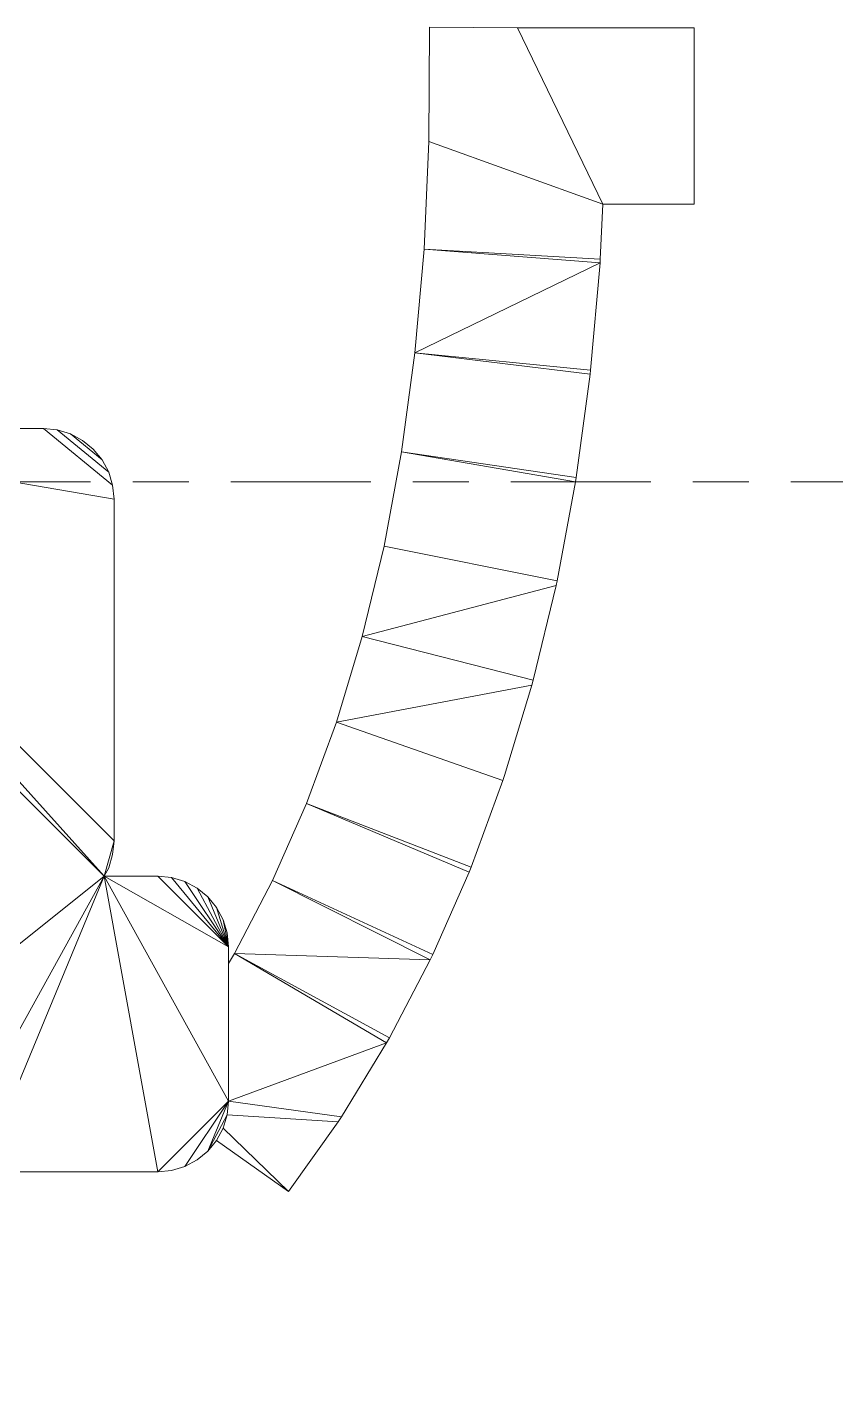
# Model space of a CAD drawing. Header units: millimetres. Extents: x -38221 to 49500, y -52000 to 43639.
# Drawn here: x -9559 to -395, y 1542 to 17005 of the extents above; entities that cross this region are included whole.
import ezdxf

# ---------------------------------------------------------------- set-up
doc = ezdxf.new("R2010")
doc.units = ezdxf.units.MM
doc.linetypes.add('Centro _1_', pattern=[3175, 635, -476.25, 1587.5, -476.25])
for name, color, linetype, lineweight in [('A-FLOR-LEVL-OTLN', 51, 'Continuous', 9), ('A-MASS-____-OTLN', 70, 'Continuous', 9), ('A-ROOF-____-OTLN', 132, 'Continuous', 9)]:
    doc.layers.add(name, color=color, linetype=linetype, lineweight=lineweight)

msp = doc.modelspace()

# ---------------------------------------------------------------- linework, layer by layer
at = {"layer": 'A-FLOR-LEVL-OTLN', "linetype": 'Centro _1_'}
for p, q in [((14496, 11855), (-14091, 11855)), ((14496, 11855, 4000), (-14091, 11855, 4000))]:
    msp.add_line(p, q, dxfattribs=at)

# ---------------------------------------------------------------- meshes
at = {"layer": 'A-MASS-____-OTLN', "transparency": 33554560}
mesh = msp.add_polyface(dxfattribs=at)
corners = [(-18721, 6585, 3200), (-18721, 2342, 3200), (-18706, 2186, 3200), (-18660, 2036, 3200), (-18586, 1898, 3200), (-18487, 1777, 3200), (-18366, 1677, 3200), (-18227, 1603, 3200), (-18077, 1558, 3200), (-17921, 1542, 3200), (-13679, 1542, 3200), (-13523, 1558, 3200), (-13373, 1603, 3200), (-13234, 1677, 3200), (-13113, 1777, 3200), (-13014, 1898, 3200), (-12940, 2036, 3200), (-12894, 2186, 3200), (-12879, 2342, 3200), (-12879, 4035, 3200), (-10879, 4035, 3200), (-10723, 4050, 3200), (-10573, 4096, 3200), (-10479, 4146, 3200), (-10385, 4096, 3200), (-10235, 4050, 3200), (-10079, 4035, 3200), (-8079, 4035, 3200), (-7923, 4050, 3200), (-7773, 4096, 3200), (-7634, 4170, 3200), (-7513, 4269, 3200), (-7414, 4390, 3200), (-7340, 4529, 3200), (-7294, 4679, 3200), (-7279, 4835, 3200), (-7279, 6585, 3200), (-7294, 6741, 3200), (-7340, 6891, 3200), (-7414, 7029, 3200), (-7513, 7151, 3200), (-7634, 7250, 3200), (-7773, 7324, 3200), (-7923, 7369, 3200), (-8079, 7385, 3200), (-8686, 7385, 3200), (-8636, 7479, 3200), (-8591, 7629, 3200), (-8575, 7785, 3200), (-8575, 11658, 3200), (-8591, 11814, 3200), (-8636, 11964, 3200), (-8710, 12102, 3200), (-8810, 12223, 3200), (-8931, 12323, 3200), (-9069, 12397, 3200), (-9219, 12442, 3200), (-9375, 12458, 3200), (-13248, 12458, 3200), (-13404, 12442, 3200), (-13554, 12397, 3200), (-13648, 12347, 3200), (-13742, 12397, 3200), (-13892, 12442, 3200), (-14048, 12458, 3200), (-17921, 12458, 3200), (-18077, 12442, 3200), (-18227, 12397, 3200), (-18366, 12323, 3200), (-18487, 12223, 3200), (-18586, 12102, 3200), (-18660, 11964, 3200), (-18706, 11814, 3200), (-18721, 11658, 3200), (-18721, 7785, 3200), (-18706, 7629, 3200), (-18660, 7479, 3200), (-18586, 7340, 3200), (-18487, 7219, 3200), (-18445, 7185, 3200), (-18487, 7151, 3200), (-18586, 7029, 3200), (-18660, 6891, 3200), (-18706, 6741, 3200)]
mesh.append_faces([[corners[k] for k in face] for face in [(6, 3, 4, 5), (34, 31, 32, 33)]], dxfattribs={"vtx0": -1})
mesh.append_faces([[corners[k] for k in face] for face in [(35, 31, 34)]], dxfattribs={"vtx0": -1, "vtx1": -1})
mesh.append_faces([[corners[k] for k in face] for face in [(23, 26, 45), (61, 19, 45)]], dxfattribs={"vtx0": -1, "vtx1": -1, "vtx2": -1})
mesh.append_faces([[corners[k] for k in face] for face in [(79, 19, 61, 64), (58, 61, 45, 48)]], dxfattribs={"vtx0": -1, "vtx1": -1, "vtx2": -1, "vtx3": -1})
mesh.append_faces([[corners[k] for k in face] for face in [(19, 9, 10, 18), (65, 73, 74, 64), (45, 35, 36, 44), (58, 48, 49), (56, 51, 52, 55), (57, 50, 51, 56)]], dxfattribs={"vtx0": -1, "vtx2": -1})
mesh.append_faces([[corners[k] for k in face] for face in [(19, 0, 1, 9), (79, 83, 0, 19), (45, 19, 20, 23), (45, 26, 27, 35)]], dxfattribs={"vtx0": -1, "vtx2": -1, "vtx3": -1})
mesh.append_faces([[corners[k] for k in face] for face in [(79, 75, 76, 77), (10, 15, 16, 17), (35, 29, 30, 31), (36, 40, 41, 42), (36, 38, 39, 40)]], dxfattribs={"vtx0": -1, "vtx3": -1})
mesh.append_faces([[corners[k] for k in face] for face in [(80, 81, 79), (78, 79, 77), (47, 48, 45, 46)]], dxfattribs={"vtx1": -1})
mesh.append_faces([[corners[k] for k in face] for face in [(82, 83, 79, 81), (6, 7, 3), (14, 15, 10, 13), (65, 66, 73), (17, 18, 10), (28, 29, 35, 27), (43, 44, 36, 42)]], dxfattribs={"vtx1": -1, "vtx2": -1})
mesh.append_faces([[corners[k] for k in face] for face in [(74, 75, 79, 64)]], dxfattribs={"vtx1": -1, "vtx2": -1, "vtx3": -1})
mesh.append_faces([[corners[k] for k in face] for face in [(1, 2, 8, 9), (2, 3, 7, 8), (71, 72, 67, 68), (72, 73, 66, 67), (49, 50, 57, 58)]], dxfattribs={"vtx1": -1, "vtx3": -1})
mesh.append_faces([[corners[k] for k in face] for face in [(59, 60, 61, 58), (21, 22, 23, 20), (53, 54, 55, 52), (36, 37, 38)]], dxfattribs={"vtx2": -1})
mesh.append_faces([[corners[k] for k in face] for face in [(10, 11, 12, 13), (68, 69, 70, 71), (61, 62, 63, 64), (23, 24, 25, 26)]], dxfattribs={"vtx3": -1})
mesh = msp.add_polyface(dxfattribs=at)
corners = [(-18721, 6585), (-18706, 6741), (-18660, 6891), (-18586, 7029), (-18487, 7151), (-18445, 7185), (-18487, 7219), (-18586, 7340), (-18660, 7479), (-18706, 7629), (-18721, 7785), (-18721, 11658), (-18706, 11814), (-18660, 11964), (-18586, 12102), (-18487, 12223), (-18366, 12323), (-18227, 12397), (-18077, 12442), (-17921, 12458), (-14048, 12458), (-13892, 12442), (-13742, 12397), (-13648, 12347), (-13554, 12397), (-13404, 12442), (-13248, 12458), (-9375, 12458), (-9219, 12442), (-9069, 12397), (-8931, 12323), (-8810, 12223), (-8710, 12102), (-8636, 11964), (-8591, 11814), (-8575, 11658), (-8575, 7785), (-8591, 7629), (-8636, 7479), (-8686, 7385), (-8079, 7385), (-7923, 7369), (-7773, 7324), (-7634, 7250), (-7513, 7151), (-7414, 7029), (-7340, 6891), (-7294, 6741), (-7279, 6585), (-7279, 4835), (-7294, 4679), (-7340, 4529), (-7414, 4390), (-7513, 4269), (-7634, 4170), (-7773, 4096), (-7923, 4050), (-8079, 4035), (-10079, 4035), (-10235, 4050), (-10385, 4096), (-10479, 4146), (-10573, 4096), (-10723, 4050), (-10879, 4035), (-12879, 4035), (-12879, 2342), (-12894, 2186), (-12940, 2036), (-13014, 1898), (-13113, 1777), (-13234, 1677), (-13373, 1603), (-13523, 1558), (-13679, 1542), (-17921, 1542), (-18077, 1558), (-18227, 1603), (-18366, 1677), (-18487, 1777), (-18586, 1898), (-18660, 2036), (-18706, 2186), (-18721, 2342)]
mesh.append_faces([[corners[k] for k in face] for face in [(39, 36, 37, 38), (80, 78, 79)]], dxfattribs={"vtx0": -1})
mesh.append_faces([[corners[k] for k in face] for face in [(50, 53, 49), (17, 13, 16)]], dxfattribs={"vtx0": -1, "vtx1": -1})
mesh.append_faces([[corners[k] for k in face] for face in [(58, 61, 39, 57), (36, 39, 26, 35), (39, 23, 26)]], dxfattribs={"vtx0": -1, "vtx1": -1, "vtx2": -1})
mesh.append_faces([[corners[k] for k in face] for face in [(23, 39, 65, 5)]], dxfattribs={"vtx0": -1, "vtx1": -1, "vtx2": -1, "vtx3": -1})
mesh.append_faces([[corners[k] for k in face] for face in [(39, 61, 64, 65), (23, 5, 20, 21)]], dxfattribs={"vtx0": -1, "vtx1": -1, "vtx3": -1})
mesh.append_faces([[corners[k] for k in face] for face in [(35, 26, 27, 34), (83, 75, 76, 82), (82, 76, 77, 81), (81, 77, 78, 80), (11, 18, 19, 10)]], dxfattribs={"vtx0": -1, "vtx2": -1})
mesh.append_faces([[corners[k] for k in face] for face in [(39, 48, 49, 57), (65, 74, 75, 83), (65, 83, 0, 5), (10, 19, 20, 5)]], dxfattribs={"vtx0": -1, "vtx2": -1, "vtx3": -1})
mesh.append_faces([[corners[k] for k in face] for face in [(49, 53, 54, 55), (49, 55, 56, 57), (74, 67, 68, 69), (5, 7, 8, 9)]], dxfattribs={"vtx0": -1, "vtx3": -1})
mesh.append_faces([[corners[k] for k in face] for face in [(63, 64, 61, 62), (22, 23, 21)]], dxfattribs={"vtx1": -1})
mesh.append_faces([[corners[k] for k in face] for face in [(66, 67, 74, 65), (44, 45, 48, 43), (42, 43, 48, 41), (40, 41, 48, 39), (70, 71, 74, 69), (1, 2, 5, 0), (9, 10, 5), (11, 12, 18)]], dxfattribs={"vtx1": -1, "vtx2": -1})
mesh.append_faces([[corners[k] for k in face] for face in [(33, 34, 27, 28), (28, 29, 32, 33), (17, 18, 12, 13)]], dxfattribs={"vtx1": -1, "vtx3": -1})
mesh.append_faces([[corners[k] for k in face] for face in [(59, 60, 61, 58), (46, 47, 48, 45), (72, 73, 74, 71), (3, 4, 5, 2), (14, 15, 16, 13), (5, 6, 7)]], dxfattribs={"vtx2": -1})
mesh.append_faces([[corners[k] for k in face] for face in [(50, 51, 52, 53), (29, 30, 31, 32), (23, 24, 25, 26)]], dxfattribs={"vtx3": -1})
mesh = msp.add_polyface(dxfattribs=at)
corners = [(-13248, 12458, 3200), (-9375, 12458, 3200), (-9375, 12458), (-13248, 12458)]
mesh.append_faces([[corners[k] for k in face] for face in [(0, 1, 2, 3)]])
mesh = msp.add_polyface(dxfattribs=at)
corners = [(-9375, 12458, 3200), (-9219, 12442, 3200), (-9219, 12442), (-9375, 12458)]
mesh.append_faces([[corners[k] for k in face] for face in [(3, 0, 1, 2)]])
mesh = msp.add_polyface(dxfattribs=at)
corners = [(-9219, 12442, 3200), (-9069, 12397, 3200), (-9069, 12397), (-9219, 12442)]
mesh.append_faces([[corners[k] for k in face] for face in [(0, 1, 2, 3)]])
mesh = msp.add_polyface(dxfattribs=at)
corners = [(-9069, 12397, 3200), (-8931, 12323, 3200), (-8931, 12323), (-9069, 12397)]
mesh.append_faces([[corners[k] for k in face] for face in [(0, 1, 2, 3)]])
mesh = msp.add_polyface(dxfattribs=at)
corners = [(-8931, 12323, 3200), (-8810, 12223, 3200), (-8810, 12223), (-8931, 12323)]
mesh.append_faces([[corners[k] for k in face] for face in [(0, 1, 2, 3)]])
mesh = msp.add_polyface(dxfattribs=at)
corners = [(-8810, 12223, 3200), (-8710, 12102, 3200), (-8710, 12102), (-8810, 12223)]
mesh.append_faces([[corners[k] for k in face] for face in [(3, 0, 1, 2)]])
mesh = msp.add_polyface(dxfattribs=at)
corners = [(-8710, 12102, 3200), (-8636, 11964, 3200), (-8636, 11964), (-8710, 12102)]
mesh.append_faces([[corners[k] for k in face] for face in [(3, 0, 1, 2)]])
mesh = msp.add_polyface(dxfattribs=at)
corners = [(-8636, 11964, 3200), (-8591, 11814, 3200), (-8591, 11814), (-8636, 11964)]
mesh.append_faces([[corners[k] for k in face] for face in [(0, 1, 2, 3)]])
mesh = msp.add_polyface(dxfattribs=at)
corners = [(-8591, 11814, 3200), (-8575, 11658, 3200), (-8575, 11658), (-8591, 11814)]
mesh.append_faces([[corners[k] for k in face] for face in [(0, 1, 2, 3)]])
mesh = msp.add_polyface(dxfattribs=at)
corners = [(-8575, 11658, 3200), (-8575, 7785, 3200), (-8575, 7785), (-8575, 11658)]
mesh.append_faces([[corners[k] for k in face] for face in [(0, 1, 2, 3)]])
mesh = msp.add_polyface(dxfattribs=at)
corners = [(-8575, 7785, 3200), (-8591, 7629, 3200), (-8591, 7629), (-8575, 7785)]
mesh.append_faces([[corners[k] for k in face] for face in [(0, 1, 2, 3)]])
mesh = msp.add_polyface(dxfattribs=at)
corners = [(-8591, 7629, 3200), (-8636, 7479, 3200), (-8636, 7479), (-8591, 7629)]
mesh.append_faces([[corners[k] for k in face] for face in [(0, 1, 2, 3)]])
mesh = msp.add_polyface(dxfattribs=at)
corners = [(-8636, 7479, 3200), (-8686, 7385, 3200), (-8686, 7385), (-8636, 7479)]
mesh.append_faces([[corners[k] for k in face] for face in [(3, 0, 1, 2)]])
mesh = msp.add_polyface(dxfattribs=at)
corners = [(-8686, 7385, 3200), (-8079, 7385, 3200), (-8079, 7385), (-8686, 7385)]
mesh.append_faces([[corners[k] for k in face] for face in [(0, 1, 2, 3)]])
mesh = msp.add_polyface(dxfattribs=at)
corners = [(-8079, 7385, 3200), (-7923, 7369, 3200), (-7923, 7369), (-8079, 7385)]
mesh.append_faces([[corners[k] for k in face] for face in [(0, 1, 2, 3)]])
mesh = msp.add_polyface(dxfattribs=at)
corners = [(-7923, 7369, 3200), (-7773, 7324, 3200), (-7773, 7324), (-7923, 7369)]
mesh.append_faces([[corners[k] for k in face] for face in [(0, 1, 2, 3)]])
mesh = msp.add_polyface(dxfattribs=at)
corners = [(-7773, 7324, 3200), (-7634, 7250, 3200), (-7634, 7250), (-7773, 7324)]
mesh.append_faces([[corners[k] for k in face] for face in [(0, 1, 2, 3)]])
mesh = msp.add_polyface(dxfattribs=at)
corners = [(-7634, 7250, 3200), (-7513, 7151, 3200), (-7513, 7151), (-7634, 7250)]
mesh.append_faces([[corners[k] for k in face] for face in [(0, 1, 2, 3)]])
mesh = msp.add_polyface(dxfattribs=at)
corners = [(-7513, 7151, 3200), (-7414, 7029, 3200), (-7414, 7029), (-7513, 7151)]
mesh.append_faces([[corners[k] for k in face] for face in [(0, 1, 2, 3)]])
mesh = msp.add_polyface(dxfattribs=at)
corners = [(-7414, 7029, 3200), (-7340, 6891, 3200), (-7340, 6891), (-7414, 7029)]
mesh.append_faces([[corners[k] for k in face] for face in [(0, 1, 2, 3)]])
mesh = msp.add_polyface(dxfattribs=at)
corners = [(-7340, 6891, 3200), (-7294, 6741, 3200), (-7294, 6741), (-7340, 6891)]
mesh.append_faces([[corners[k] for k in face] for face in [(0, 1, 2, 3)]])
mesh = msp.add_polyface(dxfattribs=at)
corners = [(-7294, 6741, 3200), (-7279, 6585, 3200), (-7279, 6585), (-7294, 6741)]
mesh.append_faces([[corners[k] for k in face] for face in [(0, 1, 2, 3)]])
mesh = msp.add_polyface(dxfattribs=at)
corners = [(-7279, 6585, 3200), (-7279, 4835, 3200), (-7279, 4835), (-7279, 6585)]
mesh.append_faces([[corners[k] for k in face] for face in [(3, 0, 1, 2)]])
mesh = msp.add_polyface(dxfattribs=at)
corners = [(-7279, 4835, 3200), (-7294, 4679, 3200), (-7294, 4679), (-7279, 4835)]
mesh.append_faces([[corners[k] for k in face] for face in [(0, 1, 2, 3)]])
mesh = msp.add_polyface(dxfattribs=at)
corners = [(-7294, 4679, 3200), (-7340, 4529, 3200), (-7340, 4529), (-7294, 4679)]
mesh.append_faces([[corners[k] for k in face] for face in [(0, 1, 2, 3)]])
mesh = msp.add_polyface(dxfattribs=at)
corners = [(-7340, 4529, 3200), (-7414, 4390, 3200), (-7414, 4390), (-7340, 4529)]
mesh.append_faces([[corners[k] for k in face] for face in [(0, 1, 2, 3)]])
mesh = msp.add_polyface(dxfattribs=at)
corners = [(-7414, 4390, 3200), (-7513, 4269, 3200), (-7513, 4269), (-7414, 4390)]
mesh.append_faces([[corners[k] for k in face] for face in [(0, 1, 2, 3)]])
mesh = msp.add_polyface(dxfattribs=at)
corners = [(-7513, 4269, 3200), (-7634, 4170, 3200), (-7634, 4170), (-7513, 4269)]
mesh.append_faces([[corners[k] for k in face] for face in [(0, 1, 2, 3)]])
mesh = msp.add_polyface(dxfattribs=at)
corners = [(-8079, 4035, 3200), (-10079, 4035, 3200), (-10079, 4035), (-8079, 4035)]
mesh.append_faces([[corners[k] for k in face] for face in [(3, 0, 1, 2)]])
mesh = msp.add_polyface(dxfattribs=at)
corners = [(-7923, 4050, 3200), (-8079, 4035, 3200), (-8079, 4035), (-7923, 4050)]
mesh.append_faces([[corners[k] for k in face] for face in [(0, 1, 2, 3)]])
mesh = msp.add_polyface(dxfattribs=at)
corners = [(-7773, 4096, 3200), (-7923, 4050, 3200), (-7923, 4050), (-7773, 4096)]
mesh.append_faces([[corners[k] for k in face] for face in [(0, 1, 2, 3)]])
mesh = msp.add_polyface(dxfattribs=at)
corners = [(-7634, 4170, 3200), (-7773, 4096, 3200), (-7773, 4096), (-7634, 4170)]
mesh.append_faces([[corners[k] for k in face] for face in [(0, 1, 2, 3)]])
at = {"layer": 'A-ROOF-____-OTLN'}
mesh = msp.add_polyface(dxfattribs=at)
corners = [(-6778, 7335, 2900), (-6393, 8208, 2900), (-6054, 9130, 2900), (-5761, 10101, 2900), (-5515, 11123, 2900), (-5315, 12195, 2900), (-5164, 13317, 2900), (-5061, 14489, 2900), (-5006, 15712, 2900), (-5000, 17005, 2900), (-4000, 17000, 2900), (-2000, 17000, 2900), (-2000, 15000, 2900), (-3036, 15000, 2900), (-3064, 14378, 2900), (-3066, 14335, 2900), (-3174, 13118, 2900), (-3179, 13072, 2900), (-3337, 11903, 2900), (-3345, 11854, 2900), (-3553, 10732, 2900), (-3564, 10680, 2900), (-3823, 9605, 2900), (-3838, 9551, 2900), (-4148, 8524, 2900), (-4167, 8467, 2900), (-4527, 7488, 2900), (-4551, 7430, 2900), (-4962, 6498, 2900), (-4990, 6438, 2900), (-5452, 5554, 2900), (-5485, 5495, 2900), (-5998, 4658, 2900), (-6036, 4599, 2900), (-6599, 3810, 2900), (-7414, 4390, 2900), (-7340, 4529, 2900), (-7294, 4679, 2900), (-7279, 4835, 2900), (-7279, 6396, 2900), (-7209, 6510, 2900)]
mesh.append_faces([[corners[k] for k in face] for face in [(27, 1, 26), (29, 0, 28)]], dxfattribs={"vtx0": -1, "vtx1": -1})
mesh.append_faces([[corners[k] for k in face] for face in [(33, 37, 38, 32), (34, 36, 37, 33), (23, 2, 3, 22), (21, 3, 4, 20)]], dxfattribs={"vtx0": -1, "vtx2": -1})
mesh.append_faces([[corners[k] for k in face] for face in [(31, 38, 39, 40)]], dxfattribs={"vtx0": -1, "vtx3": -1})
mesh.append_faces([[corners[k] for k in face] for face in [(31, 32, 38), (30, 31, 40), (24, 25, 2, 23), (21, 22, 3), (16, 17, 6), (18, 19, 5), (14, 15, 7)]], dxfattribs={"vtx1": -1, "vtx2": -1})
mesh.append_faces([[corners[k] for k in face] for face in [(40, 0, 29, 30), (1, 2, 25, 26), (0, 1, 27, 28), (4, 5, 19, 20), (6, 7, 15, 16), (7, 8, 13, 14), (5, 6, 17, 18)]], dxfattribs={"vtx1": -1, "vtx3": -1})
mesh.append_faces([[corners[k] for k in face] for face in [(34, 35, 36), (11, 12, 13, 10)]], dxfattribs={"vtx2": -1})
mesh.append_faces([[corners[k] for k in face] for face in [(8, 9, 10, 13)]], dxfattribs={"vtx2": -1, "vtx3": -1})
mesh = msp.add_polyface(dxfattribs=at)
corners = [(-6393, 8208, 3025), (-6778, 7335, 3025), (-7209, 6510, 3025), (-7279, 6396, 3025), (-7279, 4835, 3025), (-7294, 4679, 3025), (-7340, 4529, 3025), (-7414, 4390, 3025), (-6599, 3810, 3025), (-6036, 4599, 3025), (-5998, 4658, 3025), (-5485, 5495, 3025), (-5452, 5554, 3025), (-4990, 6438, 3025), (-4962, 6498, 3025), (-4551, 7430, 3025), (-4527, 7488, 3025), (-4167, 8467, 3025), (-4148, 8524, 3025), (-3838, 9551, 3025), (-3823, 9605, 3025), (-3564, 10680, 3025), (-3553, 10732, 3025), (-3345, 11854, 3025), (-3337, 11903, 3025), (-3179, 13072, 3025), (-3174, 13118, 3025), (-3066, 14335, 3025), (-3064, 14378, 3025), (-3036, 15000, 3025), (-2000, 15000, 3025), (-2000, 17000, 3025), (-4000, 17000, 3025), (-5000, 17005, 3025), (-5006, 15712, 3025), (-5061, 14489, 3025), (-5164, 13317, 3025), (-5315, 12195, 3025), (-5515, 11123, 3025), (-5761, 10101, 3025), (-6054, 9130, 3025)]
mesh.append_faces([[corners[k] for k in face] for face in [(16, 0, 15)]], dxfattribs={"vtx0": -1, "vtx1": -1})
mesh.append_faces([[corners[k] for k in face] for face in [(4, 10, 11), (17, 40, 0, 16), (15, 0, 1, 14), (23, 37, 38, 22), (29, 34, 35, 28), (25, 36, 37, 24), (39, 20, 21), (37, 23, 24)]], dxfattribs={"vtx0": -1, "vtx2": -1})
mesh.append_faces([[corners[k] for k in face] for face in [(2, 11, 12, 13), (40, 17, 18, 19), (36, 25, 26, 27)]], dxfattribs={"vtx0": -1, "vtx3": -1})
mesh.append_faces([[corners[k] for k in face] for face in [(3, 4, 11, 2)]], dxfattribs={"vtx1": -1, "vtx2": -1})
mesh.append_faces([[corners[k] for k in face] for face in [(4, 5, 9, 10), (5, 6, 8, 9), (1, 2, 13, 14), (39, 40, 19, 20), (35, 36, 27, 28), (38, 39, 21, 22)]], dxfattribs={"vtx1": -1, "vtx3": -1})
mesh.append_faces([[corners[k] for k in face] for face in [(6, 7, 8)]], dxfattribs={"vtx2": -1})
mesh.append_faces([[corners[k] for k in face] for face in [(32, 33, 34, 29)]], dxfattribs={"vtx2": -1, "vtx3": -1})
mesh.append_faces([[corners[k] for k in face] for face in [(29, 30, 31, 32)]], dxfattribs={"vtx3": -1})
mesh = msp.add_polyface(dxfattribs=at)
corners = [(-5006, 15712, 3025), (-5000, 17005, 3025), (-5000, 17005, 2900), (-5006, 15712, 2900)]
mesh.append_faces([[corners[k] for k in face] for face in [(1, 2, 3, 0)]])
mesh = msp.add_polyface(dxfattribs=at)
corners = [(-5000, 17005, 3025), (-4000, 17000, 3025), (-4000, 17000, 2900), (-5000, 17005, 2900)]
mesh.append_faces([[corners[k] for k in face] for face in [(0, 1, 2, 3)]])
mesh = msp.add_polyface(dxfattribs=at)
corners = [(-4000, 17000, 3025), (-2000, 17000, 3025), (-2000, 17000, 2900), (-4000, 17000, 2900)]
mesh.append_faces([[corners[k] for k in face] for face in [(1, 2, 3, 0)]])
mesh = msp.add_polyface(dxfattribs=at)
corners = [(-2000, 17000, 3025), (-2000, 15000, 3025), (-2000, 15000, 2900), (-2000, 17000, 2900)]
mesh.append_faces([[corners[k] for k in face] for face in [(1, 2, 3, 0)]])
mesh = msp.add_polyface(dxfattribs=at)
corners = [(-5061, 14489, 3025), (-5006, 15712, 3025), (-5006, 15712, 2900), (-5061, 14489, 2900)]
mesh.append_faces([[corners[k] for k in face] for face in [(1, 2, 3, 0)]])
mesh = msp.add_polyface(dxfattribs=at)
corners = [(-3036, 15000, 3025), (-3064, 14378, 3025), (-3064, 14378, 2900), (-3036, 15000, 2900)]
mesh.append_faces([[corners[k] for k in face] for face in [(1, 2, 3, 0)]])
mesh = msp.add_polyface(dxfattribs=at)
corners = [(-2000, 15000, 3025), (-3036, 15000, 3025), (-3036, 15000, 2900), (-2000, 15000, 2900)]
mesh.append_faces([[corners[k] for k in face] for face in [(1, 2, 3, 0)]])
mesh = msp.add_polyface(dxfattribs=at)
corners = [(-5164, 13317, 3025), (-5061, 14489, 3025), (-5061, 14489, 2900), (-5164, 13317, 2900)]
mesh.append_faces([[corners[k] for k in face] for face in [(0, 1, 2, 3)]])
mesh = msp.add_polyface(dxfattribs=at)
corners = [(-3066, 14335, 3025), (-3174, 13118, 3025), (-3174, 13118, 2900), (-3066, 14335, 2900)]
mesh.append_faces([[corners[k] for k in face] for face in [(1, 2, 3, 0)]])
mesh = msp.add_polyface(dxfattribs=at)
corners = [(-3064, 14378, 3025), (-3066, 14335, 3025), (-3066, 14335, 2900), (-3064, 14378, 2900)]
mesh.append_faces([[corners[k] for k in face] for face in [(1, 2, 3, 0)]])
mesh = msp.add_polyface(dxfattribs=at)
corners = [(-5315, 12195, 3025), (-5164, 13317, 3025), (-5164, 13317, 2900), (-5315, 12195, 2900)]
mesh.append_faces([[corners[k] for k in face] for face in [(0, 1, 2, 3)]])
mesh = msp.add_polyface(dxfattribs=at)
corners = [(-3179, 13072, 3025), (-3337, 11903, 3025), (-3337, 11903, 2900), (-3179, 13072, 2900)]
mesh.append_faces([[corners[k] for k in face] for face in [(1, 2, 3, 0)]])
mesh = msp.add_polyface(dxfattribs=at)
corners = [(-3174, 13118, 3025), (-3179, 13072, 3025), (-3179, 13072, 2900), (-3174, 13118, 2900)]
mesh.append_faces([[corners[k] for k in face] for face in [(0, 1, 2, 3)]])
mesh = msp.add_polyface(dxfattribs=at)
corners = [(-5515, 11123, 3025), (-5315, 12195, 3025), (-5315, 12195, 2900), (-5515, 11123, 2900)]
mesh.append_faces([[corners[k] for k in face] for face in [(1, 2, 3, 0)]])
mesh = msp.add_polyface(dxfattribs=at)
corners = [(-3345, 11854, 3025), (-3553, 10732, 3025), (-3553, 10732, 2900), (-3345, 11854, 2900)]
mesh.append_faces([[corners[k] for k in face] for face in [(0, 1, 2, 3)]])
mesh = msp.add_polyface(dxfattribs=at)
corners = [(-3337, 11903, 3025), (-3345, 11854, 3025), (-3345, 11854, 2900), (-3337, 11903, 2900)]
mesh.append_faces([[corners[k] for k in face] for face in [(1, 2, 3, 0)]])
mesh = msp.add_polyface(dxfattribs=at)
corners = [(-5761, 10101, 3025), (-5515, 11123, 3025), (-5515, 11123, 2900), (-5761, 10101, 2900)]
mesh.append_faces([[corners[k] for k in face] for face in [(0, 1, 2, 3)]])
mesh = msp.add_polyface(dxfattribs=at)
corners = [(-3564, 10680, 3025), (-3823, 9605, 3025), (-3823, 9605, 2900), (-3564, 10680, 2900)]
mesh.append_faces([[corners[k] for k in face] for face in [(1, 2, 3, 0)]])
mesh = msp.add_polyface(dxfattribs=at)
corners = [(-3553, 10732, 3025), (-3564, 10680, 3025), (-3564, 10680, 2900), (-3553, 10732, 2900)]
mesh.append_faces([[corners[k] for k in face] for face in [(1, 2, 3, 0)]])
mesh = msp.add_polyface(dxfattribs=at)
corners = [(-6054, 9130, 3025), (-5761, 10101, 3025), (-5761, 10101, 2900), (-6054, 9130, 2900)]
mesh.append_faces([[corners[k] for k in face] for face in [(1, 2, 3, 0)]])
mesh = msp.add_polyface(dxfattribs=at)
corners = [(-3823, 9605, 3025), (-3838, 9551, 3025), (-3838, 9551, 2900), (-3823, 9605, 2900)]
mesh.append_faces([[corners[k] for k in face] for face in [(1, 2, 3, 0)]])
mesh = msp.add_polyface(dxfattribs=at)
corners = [(-3838, 9551, 3025), (-4148, 8524, 3025), (-4148, 8524, 2900), (-3838, 9551, 2900)]
mesh.append_faces([[corners[k] for k in face] for face in [(0, 1, 2, 3)]])
mesh = msp.add_polyface(dxfattribs=at)
corners = [(-6393, 8208, 3025), (-6054, 9130, 3025), (-6054, 9130, 2900), (-6393, 8208, 2900)]
mesh.append_faces([[corners[k] for k in face] for face in [(1, 2, 3, 0)]])
mesh = msp.add_polyface(dxfattribs=at)
corners = [(-4148, 8524, 3025), (-4167, 8467, 3025), (-4167, 8467, 2900), (-4148, 8524, 2900)]
mesh.append_faces([[corners[k] for k in face] for face in [(1, 2, 3, 0)]])
mesh = msp.add_polyface(dxfattribs=at)
corners = [(-4167, 8467, 3025), (-4527, 7488, 3025), (-4527, 7488, 2900), (-4167, 8467, 2900)]
mesh.append_faces([[corners[k] for k in face] for face in [(0, 1, 2, 3)]])
mesh = msp.add_polyface(dxfattribs=at)
corners = [(-6778, 7335, 3025), (-6393, 8208, 3025), (-6393, 8208, 2900), (-6778, 7335, 2900)]
mesh.append_faces([[corners[k] for k in face] for face in [(1, 2, 3, 0)]])
mesh = msp.add_polyface(dxfattribs=at)
corners = [(-4551, 7430, 3025), (-4962, 6498, 3025), (-4962, 6498, 2900), (-4551, 7430, 2900)]
mesh.append_faces([[corners[k] for k in face] for face in [(1, 2, 3, 0)]])
mesh = msp.add_polyface(dxfattribs=at)
corners = [(-4527, 7488, 3025), (-4551, 7430, 3025), (-4551, 7430, 2900), (-4527, 7488, 2900)]
mesh.append_faces([[corners[k] for k in face] for face in [(1, 2, 3, 0)]])
mesh = msp.add_polyface(dxfattribs=at)
corners = [(-7209, 6510, 3025), (-6778, 7335, 3025), (-6778, 7335, 2900), (-7209, 6510, 2900)]
mesh.append_faces([[corners[k] for k in face] for face in [(0, 1, 2, 3)]])
mesh = msp.add_polyface(dxfattribs=at)
corners = [(-7279, 6396, 3025), (-7209, 6510, 3025), (-7209, 6510, 2900), (-7279, 6396, 2900)]
mesh.append_faces([[corners[k] for k in face] for face in [(0, 1, 2, 3)]])
mesh = msp.add_polyface(dxfattribs=at)
corners = [(-4962, 6498, 3025), (-4990, 6438, 3025), (-4990, 6438, 2900), (-4962, 6498, 2900)]
mesh.append_faces([[corners[k] for k in face] for face in [(1, 2, 3, 0)]])
mesh = msp.add_polyface(dxfattribs=at)
corners = [(-7279, 4835, 3025), (-7279, 6396, 3025), (-7279, 6396, 2900), (-7279, 4835, 2900)]
mesh.append_faces([[corners[k] for k in face] for face in [(1, 2, 3, 0)]])
mesh = msp.add_polyface(dxfattribs=at)
corners = [(-4990, 6438, 3025), (-5452, 5554, 3025), (-5452, 5554, 2900), (-4990, 6438, 2900)]
mesh.append_faces([[corners[k] for k in face] for face in [(1, 2, 3, 0)]])
mesh = msp.add_polyface(dxfattribs=at)
corners = [(-5485, 5495, 3025), (-5998, 4658, 3025), (-5998, 4658, 2900), (-5485, 5495, 2900)]
mesh.append_faces([[corners[k] for k in face] for face in [(1, 2, 3, 0)]])
mesh = msp.add_polyface(dxfattribs=at)
corners = [(-5452, 5554, 3025), (-5485, 5495, 3025), (-5485, 5495, 2900), (-5452, 5554, 2900)]
mesh.append_faces([[corners[k] for k in face] for face in [(1, 2, 3, 0)]])
mesh = msp.add_polyface(dxfattribs=at)
corners = [(-7294, 4679, 3025), (-7279, 4835, 3025), (-7279, 4835, 2900), (-7294, 4679, 2900)]
mesh.append_faces([[corners[k] for k in face] for face in [(1, 2, 3, 0)]])
mesh = msp.add_polyface(dxfattribs=at)
corners = [(-7340, 4529, 3025), (-7294, 4679, 3025), (-7294, 4679, 2900), (-7340, 4529, 2900)]
mesh.append_faces([[corners[k] for k in face] for face in [(1, 2, 3, 0)]])
mesh = msp.add_polyface(dxfattribs=at)
corners = [(-5998, 4658, 3025), (-6036, 4599, 3025), (-6036, 4599, 2900), (-5998, 4658, 2900)]
mesh.append_faces([[corners[k] for k in face] for face in [(1, 2, 3, 0)]])
mesh = msp.add_polyface(dxfattribs=at)
corners = [(-7414, 4390, 3025), (-7340, 4529, 3025), (-7340, 4529, 2900), (-7414, 4390, 2900)]
mesh.append_faces([[corners[k] for k in face] for face in [(1, 2, 3, 0)]])
mesh = msp.add_polyface(dxfattribs=at)
corners = [(-6036, 4599, 3025), (-6599, 3810, 3025), (-6599, 3810, 2900), (-6036, 4599, 2900)]
mesh.append_faces([[corners[k] for k in face] for face in [(0, 1, 2, 3)]])
mesh = msp.add_polyface(dxfattribs=at)
corners = [(-6599, 3810, 3025), (-7414, 4390, 3025), (-7414, 4390, 2900), (-6599, 3810, 2900)]
mesh.append_faces([[corners[k] for k in face] for face in [(0, 1, 2, 3)]])

doc.saveas('drawing.dxf')
